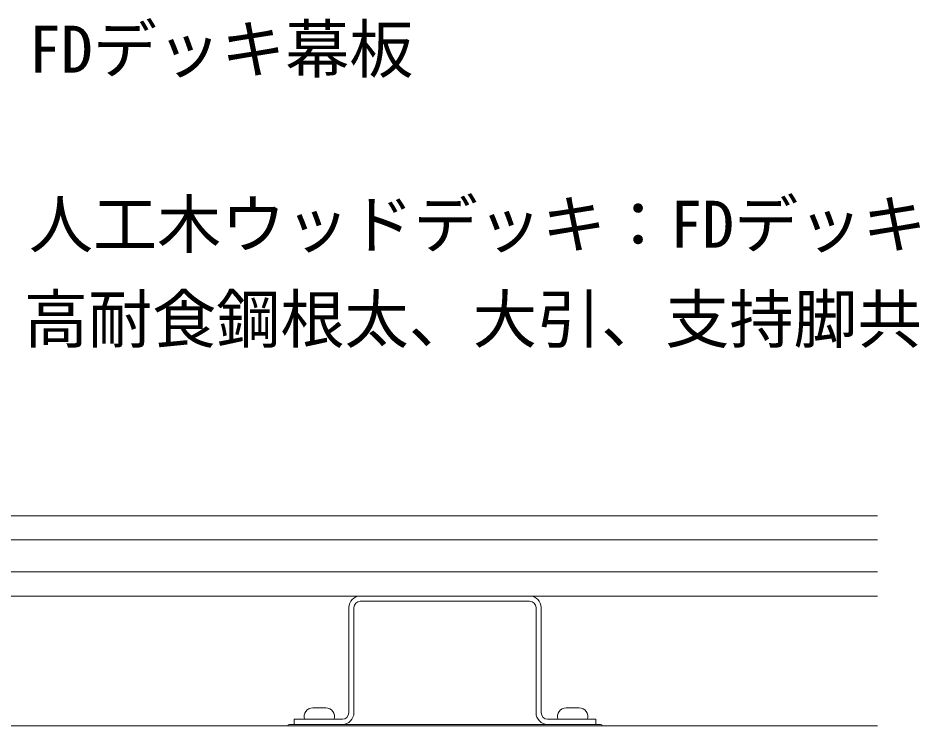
# Model space of a CAD drawing. Units: millimetres, scale not verified. Extents: x -1084 to 889, y -570 to 686.
# Drawn here: x 538.5 to 819.7, y 347.3 to 568 of the extents above; entities that cross this region are included whole.
import ezdxf
from ezdxf.enums import TextEntityAlignment as Align

# ---------------------------------------------------------------- set-up
doc = ezdxf.new("R2010")
doc.units = ezdxf.units.MM
doc.header["$LTSCALE"] = 7
for name, color, linetype, lineweight in [('0-6_MOJI', 7, 'Continuous', 18), ('1-0', 7, 'Continuous', 18), ('1-2_00oobiki', 5, 'Continuous', 18), ('1-3_deck', 7, 'Continuous', 18)]:
    doc.layers.add(name, color=color, linetype=linetype, lineweight=lineweight)
doc.styles.add('ＭＳ ゴシック', font='')
doc.styles.get('ＭＳ ゴシック').set_extended_font_data('MS Gothic')

msp = doc.modelspace()

# ---------------------------------------------------------------- linework, layer by layer
at = {"layer": '1-0'}
for p, q in [((645.192, 387.842), (697.992, 387.842)), ((645.192, 386.242), (697.992, 386.242)), ((641.592, 384.242), (641.592, 351.442)), ((643.192, 384.242), (643.192, 351.442)), ((699.992, 384.242), (699.992, 351.442)), ((701.592, 384.242), (701.592, 351.442)), ((630.346, 352.971), (634.418, 352.971)), ((709.346, 352.971), (713.418, 352.971)), ((624.592, 349.442), (639.592, 349.442)), ((624.592, 349.442), (624.592, 347.842)), ((627.757, 349.442), (637.007, 349.442)), ((703.592, 349.442), (718.592, 349.442)), ((706.757, 349.442), (716.007, 349.442)), ((718.592, 349.442), (718.592, 347.842)), ((720.592, 347.342), (622.592, 347.342)), ((623.092, 347.842), (720.092, 347.842)), ((624.592, 347.842), (639.592, 347.842)), ((703.592, 347.842), (718.592, 347.842))]:
    msp.add_line(p, q, dxfattribs=at)
for centre, radius, start, end in [((645.192, 384.242), 3.6, 90, 180), ((645.192, 384.242), 2, 90, 180), ((697.992, 384.242), 3.6, 0, 90), ((697.992, 384.242), 2, 0, 90), ((630.346, 350.256), 2.714, 89.99998, 197.4576), ((634.418, 350.256), 2.714, 342.54239, 89.99998), ((709.346, 350.256), 2.714, 89.99998, 197.4576), ((713.418, 350.256), 2.714, 342.54239, 89.99998), ((639.592, 351.442), 2, 270, 0), ((639.592, 351.442), 3.6, 270, 0), ((703.592, 351.442), 3.6, 180, 270), ((703.592, 351.442), 2, 180, 270), ((623.092, 347.342), 0.5, 90, 180), ((720.092, 347.342), 0.5, 0, 90)]:
    msp.add_arc(centre, radius, start, end, dxfattribs=at)
at = {"layer": '1-2_00oobiki'}
msp.add_line((806.494, 347.342), (408.592, 347.342), dxfattribs=at)
at = {"layer": '1-3_deck'}
for p, q in [((368.592, 412.842), (806.494, 412.842)), ((368.592, 405.342), (806.494, 405.342)), ((368.592, 395.342), (806.494, 395.342)), ((368.592, 387.842), (806.494, 387.842))]:
    msp.add_line(p, q, dxfattribs=at)

# ---------------------------------------------------------------- texts
at = {"layer": '0-6_MOJI', "style": 'ＭＳ ゴシック'}
for s, p in [('FDデッキ幕板', (541.833, 546.58)), ('人工木ウッドデッキ：FDデッキ', (541.833, 492.006)), ('高耐食鋼根太、大引、支持脚共', (540.303, 462.416))]:
    msp.add_text(s, height=14.66, dxfattribs=at).set_placement(p, align=Align.BOTTOM_LEFT)

doc.saveas('drawing.dxf')
